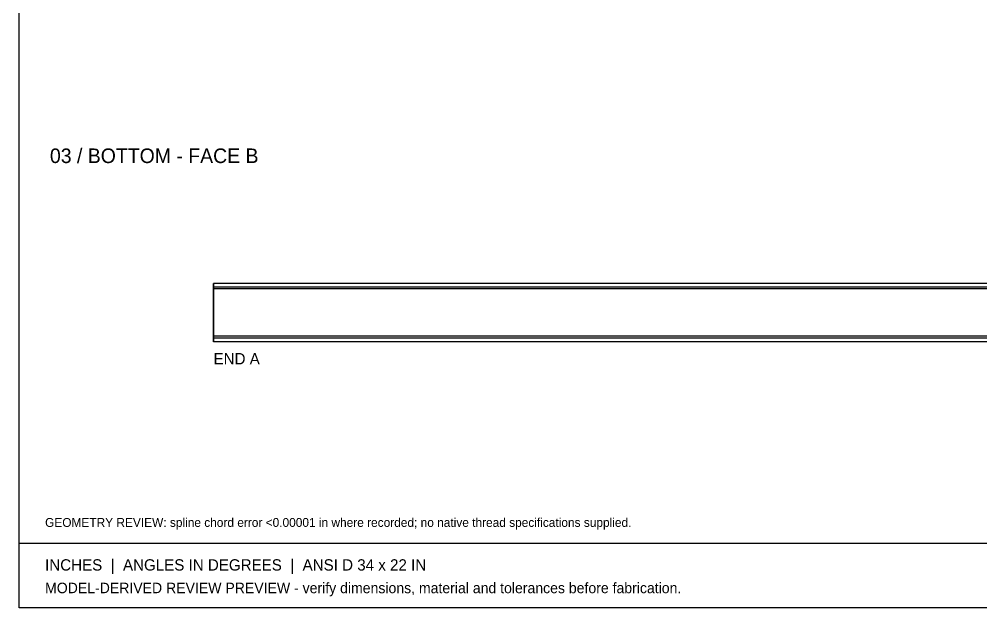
# Model space of a CAD drawing. Header units: inches. Extents: x 2 to 134, y 2 to 86.
# Drawn here: x 1.9 to 68, y 1.9 to 42.3 of the extents above; entities that cross this region are included whole.
import ezdxf

# ---------------------------------------------------------------- set-up
doc = ezdxf.new("R2010")
doc.units = ezdxf.units.IN
doc.header["$MEASUREMENT"] = 0

msp = doc.modelspace()

# ---------------------------------------------------------------- linework, layer by layer
at = {"layer": 'OUTLINE'}
for p, q in [((1.889, 1.889), (1.889, 86.111)), ((94.751, 24.167), (15.249, 24.167)), ((15.249, 24.167), (15.249, 24.167)), ((15.249, 24.167), (15.249, 24.166)), ((15.249, 24.166), (15.249, 24.167)), ((15.249, 24.167), (15.249, 24.167)), ((94.751, 24.167), (15.249, 24.167)), ((15.249, 24.166), (15.249, 24.166)), ((15.249, 24.166), (15.249, 24.165)), ((15.249, 24.165), (15.249, 24.166)), ((15.249, 24.166), (15.249, 24.166)), ((15.249, 24.165), (15.249, 24.164)), ((15.249, 24.164), (15.249, 24.165)), ((15.249, 24.164), (15.249, 24.163)), ((15.249, 24.163), (15.249, 24.164)), ((15.249, 24.163), (15.249, 24.161)), ((15.249, 24.161), (15.249, 24.163)), ((15.249, 24.161), (15.249, 24.159)), ((15.249, 24.159), (15.249, 24.161)), ((15.249, 24.159), (15.249, 24.158)), ((15.249, 24.158), (15.249, 24.159)), ((15.249, 24.158), (15.249, 24.155)), ((15.249, 24.155), (15.249, 24.158)), ((15.249, 24.155), (15.249, 24.153)), ((15.249, 24.153), (15.249, 24.155)), ((15.249, 24.153), (15.249, 24.151)), ((15.249, 24.151), (15.249, 24.153)), ((15.249, 24.151), (15.249, 24.148)), ((15.249, 24.148), (15.249, 24.151)), ((15.249, 24.148), (15.249, 24.145)), ((15.249, 24.145), (15.249, 24.148)), ((15.249, 24.145), (15.249, 24.142)), ((15.249, 24.142), (15.249, 24.145)), ((15.249, 24.142), (15.249, 24.138)), ((15.249, 24.138), (15.249, 24.142)), ((15.249, 24.138), (15.249, 24.134)), ((15.249, 24.134), (15.249, 24.138)), ((15.249, 24.134), (15.249, 24.131)), ((15.249, 24.131), (15.249, 24.134)), ((15.249, 24.131), (15.249, 24.127)), ((15.249, 24.127), (15.249, 24.131)), ((15.249, 24.127), (15.249, 24.122)), ((15.249, 24.122), (15.249, 24.127)), ((15.249, 24.122), (15.249, 24.118)), ((15.249, 24.118), (15.249, 24.122)), ((15.249, 24.118), (15.249, 24.113)), ((15.249, 24.113), (15.249, 24.118)), ((15.249, 24.113), (15.249, 24.108)), ((15.249, 24.108), (15.249, 24.113)), ((15.249, 24.108), (15.249, 24.103)), ((15.249, 24.103), (15.249, 24.108)), ((15.249, 24.103), (15.249, 24.098)), ((15.249, 24.098), (15.249, 24.103)), ((15.249, 24.098), (15.249, 24.093)), ((15.249, 24.093), (15.249, 24.098)), ((15.249, 24.093), (15.249, 24.087)), ((15.249, 24.087), (15.249, 24.093)), ((15.249, 24.087), (15.249, 24.082)), ((15.249, 24.082), (15.249, 24.087)), ((15.249, 24.082), (15.249, 24.076)), ((15.249, 24.076), (15.249, 24.082)), ((15.249, 24.076), (15.249, 24.07)), ((15.249, 24.07), (15.249, 24.076)), ((15.249, 24.07), (15.249, 24.063)), ((15.249, 24.063), (15.249, 24.07)), ((15.249, 24.063), (15.249, 24.057)), ((15.249, 24.057), (15.249, 24.063)), ((15.249, 24.057), (15.249, 24.05)), ((15.249, 24.05), (15.249, 24.057)), ((15.249, 24.05), (15.249, 24.044)), ((15.249, 24.044), (15.249, 24.05)), ((15.249, 24.044), (15.249, 24.037)), ((15.249, 24.037), (15.249, 24.044)), ((15.249, 24.037), (15.249, 24.03)), ((15.249, 24.03), (15.249, 24.037)), ((15.249, 24.03), (15.249, 24.022)), ((15.249, 24.022), (15.249, 24.03)), ((15.249, 24.022), (15.249, 24.015)), ((15.249, 24.015), (15.249, 24.022)), ((15.249, 24.015), (15.249, 24.008)), ((15.249, 24.008), (15.249, 24.015)), ((15.249, 24.008), (15.249, 24)), ((15.249, 24), (15.249, 24.008)), ((15.249, 24), (15.249, 23.992)), ((15.249, 23.992), (15.249, 24)), ((15.249, 23.992), (15.249, 23.984)), ((15.249, 23.984), (15.249, 23.992)), ((15.249, 23.984), (15.249, 23.977)), ((15.249, 23.977), (15.249, 23.984)), ((15.249, 23.977), (15.249, 23.968)), ((15.249, 23.968), (15.249, 23.977)), ((15.249, 23.968), (15.249, 23.96)), ((15.249, 23.96), (15.249, 23.968)), ((15.249, 23.96), (15.249, 23.952)), ((15.249, 23.952), (15.249, 23.96)), ((15.249, 23.952), (15.249, 23.944)), ((15.249, 23.944), (15.249, 23.952)), ((15.249, 23.944), (15.249, 23.935)), ((15.249, 23.935), (15.249, 23.944)), ((15.249, 23.935), (15.249, 23.927)), ((15.249, 23.927), (15.249, 23.935)), ((15.249, 23.927), (15.249, 23.918)), ((15.249, 23.918), (15.249, 23.927)), ((15.249, 23.918), (15.249, 23.909)), ((15.249, 23.909), (15.249, 23.918)), ((94.751, 23.917), (15.249, 23.917)), ((15.249, 23.916), (15.249, 23.917)), ((15.249, 23.917), (15.249, 23.917)), ((15.249, 23.917), (15.249, 23.917)), ((15.249, 23.917), (15.249, 23.917)), ((15.249, 23.917), (15.249, 23.917)), ((15.249, 23.917), (15.249, 23.916)), ((94.751, 23.917), (15.249, 23.917)), ((15.249, 23.915), (15.249, 23.916)), ((15.249, 23.916), (15.249, 23.916)), ((15.249, 23.916), (15.249, 23.916)), ((15.249, 23.916), (15.249, 23.916)), ((15.249, 23.916), (15.249, 23.916)), ((15.249, 23.916), (15.249, 23.915)), ((15.249, 23.914), (15.249, 23.915)), ((15.249, 23.915), (15.249, 23.915)), ((15.249, 23.915), (15.249, 23.915)), ((15.249, 23.915), (15.249, 23.914)), ((15.249, 23.913), (15.249, 23.914)), ((15.249, 23.914), (15.249, 23.914)), ((15.249, 23.914), (15.249, 23.914)), ((15.249, 23.914), (15.249, 23.913)), ((15.249, 23.912), (15.249, 23.913)), ((15.249, 23.913), (15.249, 23.912)), ((15.249, 23.911), (15.249, 23.912)), ((15.249, 23.912), (15.249, 23.911)), ((15.249, 23.91), (15.249, 23.911)), ((15.249, 23.911), (15.249, 23.91)), ((15.249, 23.909), (15.249, 23.91)), ((15.249, 23.91), (15.249, 23.909)), ((15.249, 23.909), (15.249, 23.901)), ((15.249, 23.901), (15.249, 23.909)), ((15.249, 23.908), (15.249, 23.909)), ((15.249, 23.909), (15.249, 23.908)), ((15.249, 23.907), (15.249, 23.908)), ((15.249, 23.908), (15.249, 23.907)), ((15.249, 23.906), (15.249, 23.907)), ((15.249, 23.907), (15.249, 23.906)), ((15.249, 23.905), (15.249, 23.906)), ((15.249, 23.906), (15.249, 23.905)), ((15.249, 23.903), (15.249, 23.905)), ((15.249, 23.905), (15.249, 23.903)), ((15.249, 23.902), (15.249, 23.903)), ((15.249, 23.903), (15.249, 23.902)), ((15.249, 23.9), (15.249, 23.902)), ((15.249, 23.902), (15.249, 23.9)), ((15.249, 23.901), (15.249, 23.892)), ((15.249, 23.892), (15.249, 23.901)), ((15.249, 23.899), (15.249, 23.9)), ((15.249, 23.9), (15.249, 23.899)), ((15.249, 23.897), (15.249, 23.899)), ((15.249, 23.899), (15.249, 23.897)), ((15.249, 23.896), (15.249, 23.897)), ((15.249, 23.897), (15.249, 23.896)), ((15.249, 23.894), (15.249, 23.896)), ((15.249, 23.896), (15.249, 23.894)), ((15.249, 23.892), (15.249, 23.894)), ((15.249, 23.894), (15.249, 23.892)), ((15.249, 23.892), (15.249, 23.883)), ((15.249, 23.883), (15.249, 23.892)), ((15.249, 23.89), (15.249, 23.892)), ((15.249, 23.892), (15.249, 23.89)), ((15.249, 23.888), (15.249, 23.89)), ((15.249, 23.89), (15.249, 23.888)), ((15.249, 23.886), (15.249, 23.888)), ((15.249, 23.888), (15.249, 23.886)), ((15.249, 23.884), (15.249, 23.886)), ((15.249, 23.886), (15.249, 23.884)), ((15.249, 23.882), (15.249, 23.884)), ((15.249, 23.884), (15.249, 23.882)), ((15.249, 23.883), (15.249, 23.874)), ((15.249, 23.874), (15.249, 23.883)), ((15.249, 23.88), (15.249, 23.882)), ((15.249, 23.882), (15.249, 23.88)), ((15.249, 23.878), (15.249, 23.88)), ((15.249, 23.88), (15.249, 23.878)), ((15.249, 23.876), (15.249, 23.878)), ((15.249, 23.878), (15.249, 23.876)), ((15.249, 23.873), (15.249, 23.876)), ((15.249, 23.876), (15.249, 23.873)), ((15.249, 23.874), (15.249, 23.865)), ((15.249, 23.865), (15.249, 23.874)), ((15.249, 23.871), (15.249, 23.873)), ((15.249, 23.873), (15.249, 23.871)), ((15.249, 23.869), (15.249, 23.871)), ((15.249, 23.871), (15.249, 23.869)), ((15.249, 23.866), (15.249, 23.869)), ((15.249, 23.869), (15.249, 23.866)), ((15.249, 23.864), (15.249, 23.866)), ((15.249, 23.866), (15.249, 23.864)), ((15.249, 23.865), (15.249, 23.856)), ((15.249, 23.856), (15.249, 23.865)), ((15.249, 23.861), (15.249, 23.864)), ((15.249, 23.864), (15.249, 23.861)), ((15.249, 23.859), (15.249, 23.861)), ((15.249, 23.861), (15.249, 23.859)), ((15.249, 23.856), (15.249, 23.859)), ((15.249, 23.859), (15.249, 23.856)), ((15.249, 23.856), (15.249, 23.847)), ((15.249, 23.847), (15.249, 23.856)), ((15.249, 23.853), (15.249, 23.856)), ((15.249, 23.856), (15.249, 23.853)), ((15.249, 23.851), (15.249, 23.853)), ((15.249, 23.853), (15.249, 23.851)), ((15.249, 23.848), (15.249, 23.851)), ((15.249, 23.851), (15.249, 23.848)), ((15.249, 23.845), (15.249, 23.848)), ((15.249, 23.848), (15.249, 23.845)), ((15.249, 23.847), (15.249, 23.838)), ((15.249, 23.838), (15.249, 23.847)), ((15.249, 23.842), (15.249, 23.845)), ((15.249, 23.845), (15.249, 23.842)), ((15.249, 23.84), (15.249, 23.842)), ((15.249, 23.842), (15.249, 23.84)), ((15.249, 23.837), (15.249, 23.84)), ((15.249, 23.84), (15.249, 23.837)), ((15.249, 23.838), (15.249, 23.828)), ((15.249, 23.828), (15.249, 23.838)), ((15.249, 23.834), (15.249, 23.837)), ((15.249, 23.837), (15.249, 23.834)), ((15.249, 23.831), (15.249, 23.834)), ((15.249, 23.834), (15.249, 23.831)), ((15.249, 23.828), (15.249, 23.831)), ((15.249, 23.831), (15.249, 23.828)), ((15.249, 23.828), (15.249, 23.819)), ((15.249, 23.819), (15.249, 23.828)), ((15.249, 23.825), (15.249, 23.828)), ((15.249, 23.828), (15.249, 23.825)), ((15.249, 23.822), (15.249, 23.825)), ((15.249, 23.825), (15.249, 23.822)), ((15.249, 23.819), (15.249, 23.822)), ((15.249, 23.822), (15.249, 23.819)), ((15.249, 23.819), (15.249, 23.81)), ((15.249, 23.81), (15.249, 23.819)), ((15.249, 23.816), (15.249, 23.819)), ((15.249, 23.819), (15.249, 23.816)), ((15.249, 23.813), (15.249, 23.816)), ((15.249, 23.816), (15.249, 23.813)), ((15.249, 23.81), (15.249, 23.813)), ((15.249, 23.813), (15.249, 23.81)), ((15.249, 23.81), (15.249, 23.801)), ((15.249, 23.801), (15.249, 23.81)), ((15.249, 23.807), (15.249, 23.81)), ((15.249, 23.81), (15.249, 23.807)), ((15.249, 23.804), (15.249, 23.807)), ((15.249, 23.807), (15.249, 23.804)), ((15.249, 23.801), (15.249, 23.804)), ((15.249, 23.804), (15.249, 23.801)), ((15.249, 23.801), (15.249, 23.792)), ((15.249, 23.792), (15.249, 23.801)), ((15.249, 23.798), (15.249, 23.801)), ((15.249, 23.801), (15.249, 23.798)), ((15.249, 23.795), (15.249, 23.798)), ((15.249, 23.798), (15.249, 23.795)), ((15.249, 23.792), (15.249, 23.795)), ((15.249, 23.795), (15.249, 23.792)), ((94.751, 23.792), (15.249, 23.792)), ((15.249, 20.542), (15.249, 23.792)), ((15.249, 23.792), (15.249, 20.542)), ((94.751, 23.792), (15.249, 23.792)), ((94.751, 23.792), (15.249, 23.792)), ((15.249, 20.542), (15.249, 23.792)), ((94.751, 23.792), (15.249, 23.792)), ((15.249, 23.792), (15.249, 20.542)), ((15.249, 20.542), (15.249, 20.532)), ((15.249, 20.539), (15.249, 20.542)), ((94.751, 20.542), (15.249, 20.542)), ((94.751, 20.542), (15.249, 20.542)), ((15.249, 20.532), (15.249, 20.542)), ((94.751, 20.542), (15.249, 20.542)), ((94.751, 20.542), (15.249, 20.542)), ((15.249, 20.542), (15.249, 20.539)), ((15.249, 20.536), (15.249, 20.539)), ((15.249, 20.539), (15.249, 20.536)), ((15.249, 20.532), (15.249, 20.536)), ((15.249, 20.536), (15.249, 20.532)), ((15.249, 20.532), (15.249, 20.523)), ((15.249, 20.529), (15.249, 20.532)), ((15.249, 20.523), (15.249, 20.532)), ((15.249, 20.532), (15.249, 20.529)), ((15.249, 20.526), (15.249, 20.529)), ((15.249, 20.529), (15.249, 20.526)), ((15.249, 20.523), (15.249, 20.526)), ((15.249, 20.526), (15.249, 20.523)), ((15.249, 20.523), (15.249, 20.514)), ((15.249, 20.52), (15.249, 20.523)), ((15.249, 20.514), (15.249, 20.523)), ((15.249, 20.523), (15.249, 20.52)), ((15.249, 20.517), (15.249, 20.52)), ((15.249, 20.52), (15.249, 20.517)), ((15.249, 20.514), (15.249, 20.517)), ((15.249, 20.517), (15.249, 20.514)), ((15.249, 20.514), (15.249, 20.505)), ((15.249, 20.511), (15.249, 20.514)), ((15.249, 20.505), (15.249, 20.514)), ((15.249, 20.514), (15.249, 20.511)), ((15.249, 20.508), (15.249, 20.511)), ((15.249, 20.511), (15.249, 20.508)), ((15.249, 20.505), (15.249, 20.508)), ((15.249, 20.508), (15.249, 20.505)), ((15.249, 20.505), (15.249, 20.496)), ((15.249, 20.502), (15.249, 20.505)), ((15.249, 20.496), (15.249, 20.505)), ((15.249, 20.505), (15.249, 20.502)), ((15.249, 20.5), (15.249, 20.502)), ((15.249, 20.502), (15.249, 20.5)), ((15.249, 20.497), (15.249, 20.5)), ((15.249, 20.5), (15.249, 20.497)), ((15.249, 20.494), (15.249, 20.497)), ((15.249, 20.497), (15.249, 20.494)), ((15.249, 20.496), (15.249, 20.487)), ((15.249, 20.487), (15.249, 20.496)), ((15.249, 20.491), (15.249, 20.494)), ((15.249, 20.494), (15.249, 20.491)), ((15.249, 20.488), (15.249, 20.491)), ((15.249, 20.491), (15.249, 20.488)), ((15.249, 20.485), (15.249, 20.488)), ((15.249, 20.488), (15.249, 20.485)), ((15.249, 20.487), (15.249, 20.478)), ((15.249, 20.478), (15.249, 20.487)), ((15.249, 20.483), (15.249, 20.485)), ((15.249, 20.485), (15.249, 20.483)), ((15.249, 20.48), (15.249, 20.483)), ((15.249, 20.483), (15.249, 20.48)), ((15.249, 20.477), (15.249, 20.48)), ((15.249, 20.48), (15.249, 20.477)), ((15.249, 20.478), (15.249, 20.469)), ((15.249, 20.469), (15.249, 20.478)), ((15.249, 20.475), (15.249, 20.477)), ((15.249, 20.477), (15.249, 20.475)), ((15.249, 20.472), (15.249, 20.475)), ((15.249, 20.475), (15.249, 20.472)), ((15.249, 20.47), (15.249, 20.472)), ((15.249, 20.472), (15.249, 20.47)), ((15.249, 20.467), (15.249, 20.47)), ((15.249, 20.47), (15.249, 20.467)), ((15.249, 20.469), (15.249, 20.46)), ((15.249, 20.46), (15.249, 20.469)), ((15.249, 20.465), (15.249, 20.467)), ((15.249, 20.467), (15.249, 20.465)), ((15.249, 20.462), (15.249, 20.465)), ((15.249, 20.465), (15.249, 20.462)), ((15.249, 20.46), (15.249, 20.462)), ((15.249, 20.462), (15.249, 20.46)), ((15.249, 20.46), (15.249, 20.451)), ((15.249, 20.458), (15.249, 20.46)), ((15.249, 20.451), (15.249, 20.46)), ((15.249, 20.46), (15.249, 20.458)), ((15.249, 20.455), (15.249, 20.458)), ((15.249, 20.458), (15.249, 20.455)), ((15.249, 20.453), (15.249, 20.455)), ((15.249, 20.455), (15.249, 20.453)), ((15.249, 20.451), (15.249, 20.453)), ((15.249, 20.453), (15.249, 20.451)), ((15.249, 20.451), (15.249, 20.442)), ((15.249, 20.449), (15.249, 20.451)), ((15.249, 20.442), (15.249, 20.451)), ((15.249, 20.451), (15.249, 20.449)), ((15.249, 20.447), (15.249, 20.449)), ((15.249, 20.449), (15.249, 20.447)), ((15.249, 20.445), (15.249, 20.447)), ((15.249, 20.447), (15.249, 20.445)), ((15.249, 20.443), (15.249, 20.445)), ((15.249, 20.445), (15.249, 20.443)), ((15.249, 20.441), (15.249, 20.443)), ((15.249, 20.443), (15.249, 20.441)), ((15.249, 20.442), (15.249, 20.433)), ((15.249, 20.433), (15.249, 20.442)), ((15.249, 20.439), (15.249, 20.441)), ((15.249, 20.441), (15.249, 20.439)), ((15.249, 20.438), (15.249, 20.439)), ((15.249, 20.439), (15.249, 20.438)), ((15.249, 20.436), (15.249, 20.438)), ((15.249, 20.438), (15.249, 20.436)), ((15.249, 20.434), (15.249, 20.436)), ((15.249, 20.436), (15.249, 20.434)), ((15.249, 20.433), (15.249, 20.434)), ((15.249, 20.434), (15.249, 20.433)), ((15.249, 20.433), (15.249, 20.424)), ((15.249, 20.431), (15.249, 20.433)), ((15.249, 20.424), (15.249, 20.433)), ((15.249, 20.433), (15.249, 20.431)), ((15.249, 20.43), (15.249, 20.431)), ((15.249, 20.431), (15.249, 20.43)), ((15.249, 20.429), (15.249, 20.43)), ((15.249, 20.43), (15.249, 20.429)), ((15.249, 20.427), (15.249, 20.429)), ((15.249, 20.429), (15.249, 20.427)), ((15.249, 20.426), (15.249, 20.427)), ((15.249, 20.427), (15.249, 20.426)), ((15.249, 20.425), (15.249, 20.426)), ((15.249, 20.426), (15.249, 20.425)), ((15.249, 20.424), (15.249, 20.425)), ((15.249, 20.425), (15.249, 20.424)), ((15.249, 20.424), (15.249, 20.415)), ((15.249, 20.423), (15.249, 20.424)), ((15.249, 20.415), (15.249, 20.424)), ((15.249, 20.424), (15.249, 20.423)), ((15.249, 20.422), (15.249, 20.423)), ((15.249, 20.423), (15.249, 20.422)), ((15.249, 20.421), (15.249, 20.422)), ((15.249, 20.422), (15.249, 20.421)), ((15.249, 20.42), (15.249, 20.421)), ((15.249, 20.421), (15.249, 20.42)), ((15.249, 20.419), (15.249, 20.42)), ((15.249, 20.42), (15.249, 20.42)), ((15.249, 20.42), (15.249, 20.42)), ((15.249, 20.42), (15.249, 20.419)), ((15.249, 20.418), (15.249, 20.419)), ((15.249, 20.419), (15.249, 20.419)), ((15.249, 20.419), (15.249, 20.419)), ((15.249, 20.419), (15.249, 20.418)), ((15.249, 20.417), (15.249, 20.418)), ((15.249, 20.418), (15.249, 20.418)), ((15.249, 20.418), (15.249, 20.418)), ((15.249, 20.418), (15.249, 20.417)), ((94.751, 20.417), (15.249, 20.417)), ((94.751, 20.417), (15.249, 20.417)), ((15.249, 20.417), (15.249, 20.417)), ((15.249, 20.417), (15.249, 20.417)), ((15.249, 20.417), (15.249, 20.417)), ((15.249, 20.417), (15.249, 20.417)), ((15.249, 20.417), (15.249, 20.417)), ((15.249, 20.417), (15.249, 20.417)), ((15.249, 20.417), (15.249, 20.417)), ((15.249, 20.417), (15.249, 20.417)), ((15.249, 20.415), (15.249, 20.407)), ((15.249, 20.407), (15.249, 20.415)), ((15.249, 20.407), (15.249, 20.398)), ((15.249, 20.398), (15.249, 20.407)), ((15.249, 20.398), (15.249, 20.39)), ((15.249, 20.39), (15.249, 20.398)), ((15.249, 20.39), (15.249, 20.381)), ((15.249, 20.381), (15.249, 20.39)), ((15.249, 20.381), (15.249, 20.373)), ((15.249, 20.373), (15.249, 20.381)), ((15.249, 20.373), (15.249, 20.365)), ((15.249, 20.365), (15.249, 20.373)), ((15.249, 20.365), (15.249, 20.357)), ((15.249, 20.357), (15.249, 20.365)), ((15.249, 20.357), (15.249, 20.349)), ((15.249, 20.349), (15.249, 20.357)), ((15.249, 20.349), (15.249, 20.341)), ((15.249, 20.341), (15.249, 20.349)), ((15.249, 20.341), (15.249, 20.333)), ((15.249, 20.333), (15.249, 20.341)), ((15.249, 20.333), (15.249, 20.326)), ((15.249, 20.326), (15.249, 20.333)), ((15.249, 20.326), (15.249, 20.318)), ((15.249, 20.318), (15.249, 20.326)), ((15.249, 20.318), (15.249, 20.311)), ((15.249, 20.311), (15.249, 20.318)), ((15.249, 20.311), (15.249, 20.304)), ((15.249, 20.304), (15.249, 20.311)), ((15.249, 20.304), (15.249, 20.297)), ((15.249, 20.297), (15.249, 20.304)), ((15.249, 20.297), (15.249, 20.29)), ((15.249, 20.29), (15.249, 20.297)), ((15.249, 20.29), (15.249, 20.283)), ((15.249, 20.283), (15.249, 20.29)), ((15.249, 20.283), (15.249, 20.277)), ((15.249, 20.277), (15.249, 20.283)), ((15.249, 20.277), (15.249, 20.27)), ((15.249, 20.27), (15.249, 20.277)), ((15.249, 20.27), (15.249, 20.264)), ((15.249, 20.264), (15.249, 20.27)), ((15.249, 20.264), (15.249, 20.258)), ((15.249, 20.258), (15.249, 20.264)), ((15.249, 20.258), (15.249, 20.252)), ((15.249, 20.252), (15.249, 20.258)), ((15.249, 20.252), (15.249, 20.246)), ((15.249, 20.246), (15.249, 20.252)), ((15.249, 20.246), (15.249, 20.24)), ((15.249, 20.24), (15.249, 20.246)), ((15.249, 20.24), (15.249, 20.235)), ((15.249, 20.235), (15.249, 20.24)), ((15.249, 20.235), (15.249, 20.23)), ((15.249, 20.23), (15.249, 20.235)), ((15.249, 20.23), (15.249, 20.225)), ((15.249, 20.225), (15.249, 20.23)), ((15.249, 20.225), (15.249, 20.22)), ((15.249, 20.22), (15.249, 20.225)), ((15.249, 20.22), (15.249, 20.215)), ((15.249, 20.215), (15.249, 20.22)), ((15.249, 20.215), (15.249, 20.211)), ((15.249, 20.211), (15.249, 20.215)), ((15.249, 20.211), (15.249, 20.207)), ((15.249, 20.207), (15.249, 20.211)), ((15.249, 20.207), (15.249, 20.203)), ((15.249, 20.203), (15.249, 20.207)), ((15.249, 20.203), (15.249, 20.199)), ((15.249, 20.199), (15.249, 20.203)), ((15.249, 20.199), (15.249, 20.195)), ((15.249, 20.195), (15.249, 20.199)), ((15.249, 20.195), (15.249, 20.192)), ((15.249, 20.192), (15.249, 20.195)), ((15.249, 20.192), (15.249, 20.189)), ((15.249, 20.189), (15.249, 20.192)), ((15.249, 20.189), (15.249, 20.186)), ((15.249, 20.186), (15.249, 20.189)), ((15.249, 20.186), (15.249, 20.183)), ((15.249, 20.183), (15.249, 20.186)), ((15.249, 20.183), (15.249, 20.18)), ((15.249, 20.18), (15.249, 20.183)), ((15.249, 20.18), (15.249, 20.178)), ((15.249, 20.178), (15.249, 20.18)), ((15.249, 20.178), (15.249, 20.176)), ((15.249, 20.176), (15.249, 20.178)), ((15.249, 20.176), (15.249, 20.174)), ((15.249, 20.174), (15.249, 20.176)), ((15.249, 20.174), (15.249, 20.172)), ((15.249, 20.172), (15.249, 20.174)), ((15.249, 20.172), (15.249, 20.171)), ((15.249, 20.171), (15.249, 20.172)), ((15.249, 20.171), (15.249, 20.169)), ((15.249, 20.169), (15.249, 20.171)), ((15.249, 20.169), (15.249, 20.168)), ((15.249, 20.168), (15.249, 20.169)), ((15.249, 20.168), (15.249, 20.168)), ((15.249, 20.168), (15.249, 20.167)), ((15.249, 20.167), (15.249, 20.168)), ((15.249, 20.168), (15.249, 20.168)), ((94.751, 20.167), (15.249, 20.167)), ((15.249, 20.167), (15.249, 20.167)), ((15.249, 20.167), (15.249, 20.167)), ((94.751, 20.167), (15.249, 20.167)), ((15.249, 20.167), (15.249, 20.167)), ((15.249, 20.167), (15.249, 20.167)), ((1.889, 6.333), (134.111, 6.333)), ((134.111, 1.889), (1.889, 1.889))]:
    msp.add_line(p, q, dxfattribs=at)

# ---------------------------------------------------------------- texts
at = {"layer": 'ANNOTATION'}
for s, height, p in [('03 / BOTTOM - FACE B', 1, (4, 32.444)), ('END A', 0.7778, (15.249, 18.611)), ('GEOMETRY REVIEW: spline chord error <0.00001 in where recorded; no native thread specifications supplied.', 0.611111, (3.667, 7.444)), ('INCHES  |  ANGLES IN DEGREES  |  ANSI D 34 x 22 IN', 0.77778, (3.667, 4.444)), ('MODEL-DERIVED REVIEW PREVIEW - verify dimensions, material and tolerances before fabrication.', 0.72222, (3.667, 2.889))]:
    msp.add_text(s, height=height, dxfattribs=at).set_placement(p)

doc.saveas('drawing.dxf')
